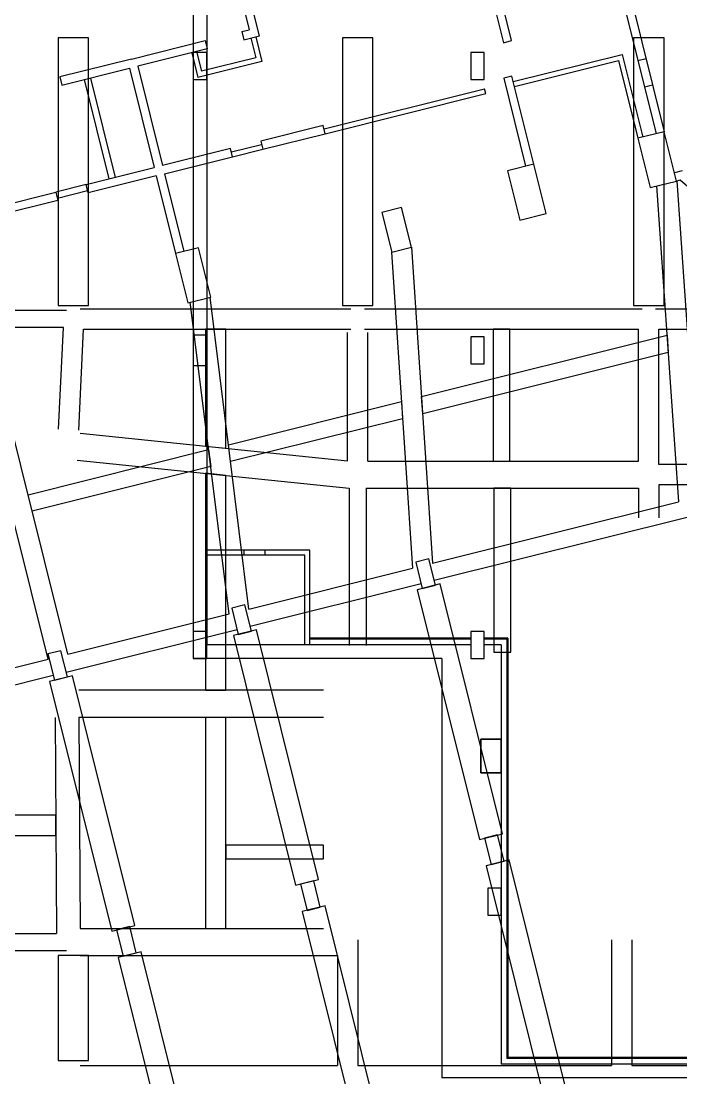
# Model space of a CAD drawing. Header units: metres. Extents: x -681087 to 1033303, y 74272 to 2630761.
# Drawn here: x 122801 to 142290, y 2305004 to 2336212 of the extents above; entities that cross this region are included whole.
import ezdxf

# ---------------------------------------------------------------- set-up
doc = ezdxf.new("R2010")
doc.units = ezdxf.units.M
for name, color, linetype in [('SKELETON_CLEAN', 7, 'Continuous'), ('SKELETON_ISOLATED', 1, 'Continuous'), ('SKELETON_ORIGINAL', 8, 'Continuous')]:
    doc.layers.add(name, color=color, linetype=linetype)

msp = doc.modelspace()

# ---------------------------------------------------------------- linework, layer by layer
at = {"layer": 'SKELETON_CLEAN'}
for p, q in [((128284, 2342928), (128284, 2317788)), ((127884, 2341128), (127884, 2317388)), ((139560, 2340890), (141556, 2332885)), ((136398, 2338175), (137047, 2335574)), ((137289, 2335635), (136641, 2338235)), ((129073, 2337812), (129535, 2335959)), ((129839, 2335777), (129376, 2337630)), ((140606, 2337731), (141799, 2332946)), ((129322, 2335905), (129535, 2335959)), ((124793, 2335716), (123893, 2335716)), ((123893, 2335716), (123893, 2327816)), ((124793, 2327816), (124793, 2335716)), ((126062, 2335093), (128235, 2335635)), ((128235, 2335635), (128296, 2335392)), ((129322, 2335905), (129383, 2335663)), ((129383, 2335663), (129839, 2335777)), ((129586, 2335714), (129731, 2335132)), ((129732, 2335750), (129913, 2335022)), ((133193, 2335716), (132293, 2335716)), ((132293, 2335716), (132293, 2327816)), ((133193, 2327816), (133193, 2335716)), ((137047, 2335574), (137289, 2335635)), ((141793, 2335716), (140893, 2335716)), ((140893, 2335716), (140893, 2327816)), ((141793, 2327816), (141793, 2335716)), ((128296, 2335392), (126244, 2334880)), ((127985, 2335315), (128130, 2334732)), ((126062, 2335093), (123947, 2334565)), ((127840, 2335278), (128021, 2334551)), ((128284, 2335288), (127884, 2335288)), ((127884, 2335288), (127884, 2334488)), ((129913, 2335022), (128021, 2334551)), ((129731, 2335132), (128130, 2334732)), ((128284, 2334488), (128284, 2335288)), ((136484, 2335288), (136084, 2335288)), ((136084, 2335288), (136084, 2334488)), ((136484, 2334488), (136484, 2335288)), ((137338, 2334426), (140559, 2335229)), ((137374, 2334280), (140450, 2335047)), ((140450, 2335047), (141022, 2332752)), ((140559, 2335229), (141168, 2332789)), ((124007, 2334323), (126001, 2334820)), ((126001, 2334820), (126733, 2331885)), ((126244, 2334880), (126975, 2331945)), ((123947, 2334565), (124007, 2334323)), ((127884, 2334488), (128284, 2334488)), ((136084, 2334488), (136484, 2334488)), ((137298, 2334586), (137056, 2334525)), ((137056, 2334525), (137704, 2331925)), ((137947, 2331985), (137298, 2334586)), ((131749, 2333032), (136494, 2334215)), ((131785, 2332887), (136530, 2334070)), ((136530, 2334070), (136494, 2334215)), ((131725, 2333129), (129881, 2332670)), ((131785, 2332887), (131725, 2333129)), ((129942, 2332427), (131785, 2332887)), ((141799, 2332946), (141022, 2332752)), ((142161, 2331490), (141799, 2332946)), ((129881, 2332670), (129942, 2332427)), ((141022, 2332752), (141385, 2331297)), ((128989, 2332447), (126975, 2331945)), ((127036, 2331703), (129049, 2332205)), ((129049, 2332205), (128989, 2332447)), ((129049, 2332205), (129942, 2332427)), ((124719, 2331383), (126733, 2331885)), ((137947, 2331985), (137170, 2331792)), ((138309, 2330530), (137947, 2331985)), ((126793, 2331642), (124780, 2331140)), ((126793, 2331642), (127365, 2329347)), ((127036, 2331703), (127608, 2329408)), ((137170, 2331792), (137533, 2330337)), ((142330, 2331790), (142101, 2331733)), ((124719, 2331383), (123827, 2331160)), ((124780, 2331140), (124719, 2331383)), ((141385, 2331297), (142161, 2331490)), ((141575, 2331344), (142225, 2322014)), ((142265, 2331516), (142161, 2331490)), ((142166, 2331492), (142816, 2322162)), ((143183, 2330718), (142265, 2331516)), ((121983, 2330700), (123827, 2331160)), ((123827, 2331160), (123887, 2330918)), ((123887, 2330918), (122044, 2330458)), ((134041, 2330703), (133459, 2330557)), ((134331, 2329538), (134041, 2330703)), ((133459, 2330557), (133749, 2329393)), ((137533, 2330337), (138309, 2330530)), ((128045, 2329517), (127365, 2329347)), ((128408, 2328061), (128045, 2329517)), ((133744, 2329392), (134365, 2320055)), ((133749, 2329393), (134331, 2329538)), ((134336, 2329539), (134956, 2320202)), ((127365, 2329347), (127728, 2327892)), ((123893, 2327816), (124793, 2327816)), ((127728, 2327892), (128408, 2328061)), ((128942, 2318703), (127799, 2327910)), ((129529, 2318849), (128385, 2328056)), ((132293, 2327816), (133193, 2327816)), ((140893, 2327816), (141793, 2327816)), ((124050, 2327166), (116454, 2327166)), ((123903, 2324159), (124050, 2327166)), ((124502, 2324130), (124648, 2327116)), ((124648, 2327116), (132543, 2327116)), ((128284, 2326938), (127884, 2326938)), ((127884, 2326938), (127884, 2326038)), ((128843, 2327116), (128243, 2327116)), ((128243, 2327116), (128243, 2323661)), ((128284, 2326038), (128284, 2326938)), ((128843, 2323599), (128843, 2327116)), ((132443, 2323228), (132443, 2327016)), ((132943, 2327116), (141043, 2327116)), ((133043, 2323216), (133043, 2327016)), ((134629, 2325124), (141882, 2326933)), ((136484, 2326888), (136084, 2326888)), ((136084, 2326888), (136084, 2326088)), ((136484, 2326088), (136484, 2326888)), ((137242, 2327116), (136742, 2327116)), ((136742, 2327116), (136742, 2323216)), ((137242, 2323216), (137242, 2327116)), ((141043, 2323216), (141043, 2327116)), ((141643, 2327116), (149093, 2327116)), ((141643, 2323116), (141643, 2327116)), ((141882, 2326933), (141917, 2326426)), ((123596, 2317370), (121368, 2326306)), ((124178, 2317515), (121950, 2326451)), ((141917, 2326426), (134663, 2324617)), ((127884, 2326038), (128284, 2326038)), ((136084, 2326088), (136484, 2326088)), ((134663, 2324617), (134629, 2325124)), ((128926, 2323702), (134038, 2324977)), ((134038, 2324977), (134071, 2324470)), ((134071, 2324470), (128988, 2323202)), ((124543, 2324042), (132443, 2323228)), ((123004, 2322226), (128340, 2323556)), ((128243, 2323661), (128843, 2323599)), ((128340, 2323556), (128402, 2323056)), ((128988, 2323202), (128926, 2323702)), ((124461, 2323246), (132493, 2322419)), ((133043, 2323216), (141043, 2323216)), ((136742, 2323216), (137242, 2323216)), ((128402, 2323056), (123125, 2321740)), ((128843, 2322795), (128243, 2322857)), ((128243, 2322857), (128243, 2316449)), ((149093, 2323116), (141643, 2323116)), ((128843, 2316449), (128843, 2322795)), ((149096, 2322516), (141643, 2322516)), ((141643, 2322516), (141643, 2321541)), ((123125, 2321740), (123004, 2322226)), ((132493, 2322419), (132493, 2317771)), ((132993, 2322416), (141043, 2322416)), ((132993, 2322416), (132993, 2317771)), ((137267, 2322416), (136767, 2322416)), ((136767, 2322416), (136767, 2317571)), ((137267, 2317571), (137267, 2322416)), ((141043, 2322416), (141043, 2321541)), ((134956, 2320202), (142225, 2322014)), ((131334, 2320588), (128284, 2320588)), ((131184, 2320438), (128284, 2320438)), ((131184, 2317788), (131184, 2320438)), ((131334, 2317788), (131334, 2320588)), ((134844, 2320329), (134456, 2320232)), ((135038, 2319553), (134844, 2320329)), ((129529, 2318849), (134365, 2320055)), ((134456, 2320232), (134650, 2319456)), ((135184, 2319589), (134504, 2319420)), ((134504, 2319420), (136343, 2312045)), ((134650, 2319456), (135038, 2319553)), ((137022, 2312215), (135184, 2319589)), ((129411, 2318974), (129023, 2318877)), ((129023, 2318877), (129216, 2318101)), ((129604, 2318198), (129411, 2318974)), ((124178, 2317515), (128942, 2318703)), ((128284, 2318188), (127884, 2318188)), ((127884, 2318188), (127884, 2317388)), ((128284, 2317388), (128284, 2318188)), ((129750, 2318234), (129071, 2318065)), ((129216, 2318101), (129604, 2318198)), ((131588, 2310860), (129750, 2318234)), ((136484, 2318188), (136084, 2318188)), ((136084, 2318188), (136084, 2317388)), ((136484, 2317388), (136484, 2318188)), ((129071, 2318065), (130909, 2310690)), ((137168, 2317973), (136484, 2317973)), ((137168, 2317973), (137168, 2305593)), ((123977, 2317619), (123589, 2317522)), ((123589, 2317522), (123783, 2316746)), ((124171, 2316843), (123977, 2317619)), ((136084, 2317788), (128284, 2317788)), ((136767, 2317571), (137267, 2317571)), ((116251, 2315538), (123596, 2317370)), ((127884, 2317388), (128284, 2317388)), ((135233, 2317388), (127884, 2317388)), ((135233, 2317388), (135233, 2305008)), ((136084, 2317388), (136484, 2317388)), ((124316, 2316879), (123637, 2316710)), ((123637, 2316710), (125476, 2309336)), ((123783, 2316746), (124171, 2316843)), ((126155, 2309505), (124316, 2316879)), ((128243, 2316449), (128843, 2316449)), ((123802, 2315645), (123844, 2309266)), ((131735, 2315649), (124502, 2315649)), ((124502, 2315649), (124543, 2309416)), ((128843, 2315649), (128243, 2315649)), ((128243, 2315649), (128243, 2309416)), ((128843, 2309416), (128843, 2315649)), ((136983, 2315948), (136983, 2305408)), ((136983, 2315008), (136383, 2315008)), ((136383, 2315008), (136383, 2314008)), ((136983, 2314008), (136983, 2315008)), ((136383, 2314008), (136983, 2314008)), ((123821, 2312757), (116882, 2312757)), ((123825, 2312157), (123821, 2312757)), ((136343, 2312045), (137022, 2312215)), ((116857, 2312157), (123825, 2312157)), ((136877, 2312178), (136488, 2312082)), ((136488, 2312082), (136682, 2311305)), ((137070, 2311402), (136877, 2312178)), ((131735, 2311873), (128843, 2311873)), ((128843, 2311873), (128843, 2311473)), ((131735, 2311473), (131735, 2311873)), ((128843, 2311473), (131735, 2311473)), ((137216, 2311438), (136537, 2311269)), ((136682, 2311305), (137070, 2311402)), ((139054, 2304064), (137216, 2311438)), ((136537, 2311269), (138375, 2303895)), ((130909, 2310690), (131588, 2310860)), ((131443, 2310824), (131055, 2310727)), ((131055, 2310727), (131248, 2309951)), ((131636, 2310047), (131443, 2310824)), ((136984, 2310608), (136584, 2310608)), ((136584, 2310608), (136584, 2309808)), ((136984, 2309808), (136984, 2310608)), ((131782, 2310084), (131103, 2309914)), ((131248, 2309951), (131636, 2310047)), ((133621, 2302709), (131782, 2310084)), ((131103, 2309914), (132941, 2302540)), ((136584, 2309808), (136984, 2309808)), ((124543, 2309416), (131735, 2309416)), ((125476, 2309336), (126155, 2309505)), ((126009, 2309469), (125621, 2309372)), ((126203, 2308693), (126009, 2309469)), ((128243, 2309416), (128843, 2309416)), ((116737, 2309266), (123844, 2309266)), ((125621, 2309372), (125815, 2308596)), ((132743, 2309076), (132743, 2305366)), ((140243, 2309076), (140243, 2305366)), ((140843, 2309076), (140843, 2305366)), ((124793, 2308616), (123893, 2308616)), ((123893, 2308616), (123893, 2305516)), ((124543, 2308616), (132143, 2308616)), ((124793, 2305516), (124793, 2308616)), ((126349, 2308729), (125669, 2308560)), ((125669, 2308560), (127508, 2301185)), ((125815, 2308596), (126203, 2308693)), ((128187, 2301355), (126349, 2308729)), ((132143, 2308616), (132143, 2305366)), ((123893, 2305516), (124793, 2305516)), ((124543, 2305366), (132143, 2305366)), ((132743, 2305366), (140243, 2305366)), ((144784, 2305408), (136983, 2305408)), ((144784, 2305593), (137168, 2305593)), ((140843, 2305366), (148343, 2305366))]:
    msp.add_line(p, q, dxfattribs=at)
at = {"layer": 'SKELETON_ISOLATED'}
for p, q in [((141262, 2335100), (141020, 2335040)), ((124662, 2334486), (125394, 2331551)), ((124846, 2334532), (125578, 2331597)), ((141456, 2334324), (141213, 2334263)), ((129013, 2332350), (129906, 2332573)), ((124765, 2331198), (123873, 2330976)), ((124143, 2327666), (116543, 2327666)), ((124543, 2327716), (132543, 2327716)), ((132943, 2327716), (141143, 2327716)), ((141543, 2327716), (149143, 2327716)), ((135002, 2319698), (142473, 2321561)), ((129384, 2320588), (129384, 2320438)), ((130004, 2320588), (130004, 2320438)), ((129568, 2318343), (134614, 2319601)), ((124134, 2316989), (129180, 2318247)), ((136084, 2317973), (131334, 2317973)), ((136983, 2317788), (136484, 2317788)), ((116275, 2315029), (123746, 2316892)), ((131735, 2316449), (124502, 2316449)), ((116543, 2308766), (124143, 2308766))]:
    msp.add_line(p, q, dxfattribs=at)
at = {"layer": 'SKELETON_ORIGINAL'}
for p, q in [((128284, 2342928), (128284, 2317788)), ((127884, 2341128), (127884, 2317388)), ((139560, 2340890), (141556, 2332885)), ((136398, 2338175), (137047, 2335574)), ((137289, 2335635), (136641, 2338235)), ((129073, 2337812), (129535, 2335959)), ((129839, 2335777), (129376, 2337630)), ((140606, 2337731), (141799, 2332946)), ((129322, 2335905), (129535, 2335959)), ((124793, 2335716), (123893, 2335716)), ((123893, 2335716), (123893, 2327816)), ((124793, 2327816), (124793, 2335716)), ((126062, 2335093), (128235, 2335635)), ((128235, 2335635), (128296, 2335392)), ((129322, 2335905), (129383, 2335663)), ((129383, 2335663), (129839, 2335777)), ((129586, 2335714), (129731, 2335132)), ((129732, 2335750), (129913, 2335022)), ((133193, 2335716), (132293, 2335716)), ((132293, 2335716), (132293, 2327816)), ((133193, 2327816), (133193, 2335716)), ((137047, 2335574), (137289, 2335635)), ((141793, 2335716), (140893, 2335716)), ((140893, 2335716), (140893, 2327816)), ((141793, 2327816), (141793, 2335716)), ((128296, 2335392), (126244, 2334880)), ((127985, 2335315), (128130, 2334732)), ((126062, 2335093), (123947, 2334565)), ((127840, 2335278), (128021, 2334551)), ((128284, 2335288), (127884, 2335288)), ((127884, 2335288), (127884, 2334488)), ((129913, 2335022), (128021, 2334551)), ((129731, 2335132), (128130, 2334732)), ((128284, 2334488), (128284, 2335288)), ((136484, 2335288), (136084, 2335288)), ((136084, 2335288), (136084, 2334488)), ((136484, 2334488), (136484, 2335288)), ((137338, 2334426), (140559, 2335229)), ((137374, 2334280), (140450, 2335047)), ((140450, 2335047), (141022, 2332752)), ((140559, 2335229), (141168, 2332789)), ((141262, 2335100), (141020, 2335040)), ((124007, 2334323), (126001, 2334820)), ((126001, 2334820), (126733, 2331885)), ((126244, 2334880), (126975, 2331945)), ((123947, 2334565), (124007, 2334323)), ((124662, 2334486), (125394, 2331551)), ((124846, 2334532), (125578, 2331597)), ((127884, 2334488), (128284, 2334488)), ((136084, 2334488), (136484, 2334488)), ((137298, 2334586), (137056, 2334525)), ((137056, 2334525), (137704, 2331925)), ((137947, 2331985), (137298, 2334586)), ((131749, 2333032), (136494, 2334215)), ((131785, 2332887), (136530, 2334070)), ((136530, 2334070), (136494, 2334215)), ((141456, 2334324), (141213, 2334263)), ((131725, 2333129), (129881, 2332670)), ((131785, 2332887), (131725, 2333129)), ((129942, 2332427), (131785, 2332887)), ((141799, 2332946), (141022, 2332752)), ((142161, 2331490), (141799, 2332946)), ((129013, 2332350), (129906, 2332573)), ((129881, 2332670), (129942, 2332427)), ((141022, 2332752), (141385, 2331297)), ((128989, 2332447), (126975, 2331945)), ((127036, 2331703), (129049, 2332205)), ((129049, 2332205), (128989, 2332447)), ((129049, 2332205), (129942, 2332427)), ((124719, 2331383), (126733, 2331885)), ((137947, 2331985), (137170, 2331792)), ((138309, 2330530), (137947, 2331985)), ((126793, 2331642), (124780, 2331140)), ((126793, 2331642), (127365, 2329347)), ((127036, 2331703), (127608, 2329408)), ((137170, 2331792), (137533, 2330337)), ((142330, 2331790), (142101, 2331733)), ((124719, 2331383), (123827, 2331160)), ((124780, 2331140), (124719, 2331383)), ((141385, 2331297), (142161, 2331490)), ((141575, 2331344), (142225, 2322014)), ((142265, 2331516), (142161, 2331490)), ((142166, 2331492), (142816, 2322162)), ((143183, 2330718), (142265, 2331516)), ((121983, 2330700), (123827, 2331160)), ((123827, 2331160), (123887, 2330918)), ((124765, 2331198), (123873, 2330976)), ((123887, 2330918), (122044, 2330458)), ((134041, 2330703), (133459, 2330557)), ((134331, 2329538), (134041, 2330703)), ((133459, 2330557), (133749, 2329393)), ((137533, 2330337), (138309, 2330530)), ((128045, 2329517), (127365, 2329347)), ((128408, 2328061), (128045, 2329517)), ((133744, 2329392), (134365, 2320055)), ((133749, 2329393), (134331, 2329538)), ((134336, 2329539), (134956, 2320202)), ((127365, 2329347), (127728, 2327892)), ((123893, 2327816), (124793, 2327816)), ((127728, 2327892), (128408, 2328061)), ((128942, 2318703), (127799, 2327910)), ((129529, 2318849), (128385, 2328056)), ((132293, 2327816), (133193, 2327816)), ((140893, 2327816), (141793, 2327816)), ((124143, 2327666), (116543, 2327666)), ((124543, 2327716), (132543, 2327716)), ((132943, 2327716), (141143, 2327716)), ((141543, 2327716), (149143, 2327716)), ((124050, 2327166), (116454, 2327166)), ((123903, 2324159), (124050, 2327166)), ((124502, 2324130), (124648, 2327116)), ((124648, 2327116), (132543, 2327116)), ((128284, 2326938), (127884, 2326938)), ((127884, 2326938), (127884, 2326038)), ((128843, 2327116), (128243, 2327116)), ((128243, 2327116), (128243, 2323661)), ((128284, 2326038), (128284, 2326938)), ((128843, 2323599), (128843, 2327116)), ((132443, 2323228), (132443, 2327016)), ((132943, 2327116), (141043, 2327116)), ((133043, 2323216), (133043, 2327016)), ((134629, 2325124), (141882, 2326933)), ((136484, 2326888), (136084, 2326888)), ((136084, 2326888), (136084, 2326088)), ((136484, 2326088), (136484, 2326888)), ((137242, 2327116), (136742, 2327116)), ((136742, 2327116), (136742, 2323216)), ((137242, 2323216), (137242, 2327116)), ((141043, 2323216), (141043, 2327116)), ((141643, 2327116), (149093, 2327116)), ((141643, 2323116), (141643, 2327116)), ((141882, 2326933), (141917, 2326426)), ((123596, 2317370), (121368, 2326306)), ((124178, 2317515), (121950, 2326451)), ((141917, 2326426), (134663, 2324617)), ((127884, 2326038), (128284, 2326038)), ((136084, 2326088), (136484, 2326088)), ((134663, 2324617), (134629, 2325124)), ((128926, 2323702), (134038, 2324977)), ((134038, 2324977), (134071, 2324470)), ((134071, 2324470), (128988, 2323202)), ((124543, 2324042), (132443, 2323228)), ((123004, 2322226), (128340, 2323556)), ((128243, 2323661), (128843, 2323599)), ((128340, 2323556), (128402, 2323056)), ((128988, 2323202), (128926, 2323702)), ((124461, 2323246), (132493, 2322419)), ((133043, 2323216), (141043, 2323216)), ((136742, 2323216), (137242, 2323216)), ((128402, 2323056), (123125, 2321740)), ((128843, 2322795), (128243, 2322857)), ((128243, 2322857), (128243, 2316449)), ((149093, 2323116), (141643, 2323116)), ((128843, 2316449), (128843, 2322795)), ((149096, 2322516), (141643, 2322516)), ((141643, 2322516), (141643, 2321541)), ((123125, 2321740), (123004, 2322226)), ((132493, 2322419), (132493, 2317771)), ((132993, 2322416), (141043, 2322416)), ((132993, 2322416), (132993, 2317771)), ((137267, 2322416), (136767, 2322416)), ((136767, 2322416), (136767, 2317571)), ((137267, 2317571), (137267, 2322416)), ((141043, 2322416), (141043, 2321541)), ((134956, 2320202), (142225, 2322014)), ((135002, 2319698), (142473, 2321561)), ((131334, 2320588), (128284, 2320588)), ((131184, 2320438), (128284, 2320438)), ((129384, 2320588), (129384, 2320438)), ((130004, 2320588), (130004, 2320438)), ((131184, 2317788), (131184, 2320438)), ((131334, 2317788), (131334, 2320588)), ((134844, 2320329), (134456, 2320232)), ((135038, 2319553), (134844, 2320329)), ((129529, 2318849), (134365, 2320055)), ((134456, 2320232), (134650, 2319456)), ((129568, 2318343), (134614, 2319601)), ((135184, 2319589), (134504, 2319420)), ((134504, 2319420), (136343, 2312045)), ((134650, 2319456), (135038, 2319553)), ((137022, 2312215), (135184, 2319589)), ((129411, 2318974), (129023, 2318877)), ((129023, 2318877), (129216, 2318101)), ((129604, 2318198), (129411, 2318974)), ((124178, 2317515), (128942, 2318703)), ((124134, 2316989), (129180, 2318247)), ((128284, 2318188), (127884, 2318188)), ((127884, 2318188), (127884, 2317388)), ((128284, 2317388), (128284, 2318188)), ((129750, 2318234), (129071, 2318065)), ((129216, 2318101), (129604, 2318198)), ((131588, 2310860), (129750, 2318234)), ((136484, 2318188), (136084, 2318188)), ((136084, 2318188), (136084, 2317388)), ((136484, 2317388), (136484, 2318188)), ((129071, 2318065), (130909, 2310690)), ((136084, 2317988), (131334, 2317988)), ((136084, 2317958), (131334, 2317958)), ((137183, 2317988), (136484, 2317988)), ((137153, 2317958), (136484, 2317958)), ((137153, 2317958), (137153, 2305578)), ((137183, 2317988), (137183, 2305608)), ((123977, 2317619), (123589, 2317522)), ((123589, 2317522), (123783, 2316746)), ((124171, 2316843), (123977, 2317619)), ((136084, 2317788), (128284, 2317788)), ((136983, 2317788), (136484, 2317788)), ((136767, 2317571), (137267, 2317571)), ((136983, 2317788), (136983, 2305408)), ((116251, 2315538), (123596, 2317370)), ((127884, 2317388), (128284, 2317388)), ((135233, 2317388), (127884, 2317388)), ((135233, 2317388), (135233, 2305008)), ((136084, 2317388), (136484, 2317388)), ((116275, 2315029), (123746, 2316892)), ((124316, 2316879), (123637, 2316710)), ((123637, 2316710), (125476, 2309336)), ((123783, 2316746), (124171, 2316843)), ((126155, 2309505), (124316, 2316879)), ((131735, 2316449), (124502, 2316449)), ((128243, 2316449), (128843, 2316449)), ((123802, 2315645), (123844, 2309266)), ((131735, 2315649), (124502, 2315649)), ((124502, 2315649), (124543, 2309416)), ((128843, 2315649), (128243, 2315649)), ((128243, 2315649), (128243, 2309416)), ((128843, 2309416), (128843, 2315649)), ((136983, 2315008), (136383, 2315008)), ((136383, 2315008), (136383, 2314008)), ((136383, 2315008), (136983, 2315008)), ((136383, 2314008), (136383, 2315008)), ((136983, 2314008), (136983, 2315008)), ((136983, 2315008), (136983, 2314008)), ((136983, 2314108), (136983, 2305408)), ((136383, 2314008), (136983, 2314008)), ((136983, 2314008), (136383, 2314008)), ((123821, 2312757), (116882, 2312757)), ((123825, 2312157), (123821, 2312757)), ((136343, 2312045), (137022, 2312215)), ((116857, 2312157), (123825, 2312157)), ((136877, 2312178), (136488, 2312082)), ((136488, 2312082), (136682, 2311305)), ((137070, 2311402), (136877, 2312178)), ((131735, 2311873), (128843, 2311873)), ((128843, 2311873), (128843, 2311473)), ((131735, 2311473), (131735, 2311873)), ((128843, 2311473), (131735, 2311473)), ((137216, 2311438), (136537, 2311269)), ((136682, 2311305), (137070, 2311402)), ((139054, 2304064), (137216, 2311438)), ((136537, 2311269), (138375, 2303895)), ((130909, 2310690), (131588, 2310860)), ((131443, 2310824), (131055, 2310727)), ((131055, 2310727), (131248, 2309951)), ((131636, 2310047), (131443, 2310824)), ((136984, 2310608), (136584, 2310608)), ((136584, 2310608), (136584, 2309808)), ((136984, 2309808), (136984, 2310608)), ((131782, 2310084), (131103, 2309914)), ((131248, 2309951), (131636, 2310047)), ((133621, 2302709), (131782, 2310084)), ((131103, 2309914), (132941, 2302540)), ((136584, 2309808), (136984, 2309808)), ((124543, 2309416), (131735, 2309416)), ((125476, 2309336), (126155, 2309505)), ((126009, 2309469), (125621, 2309372)), ((126203, 2308693), (126009, 2309469)), ((128243, 2309416), (128843, 2309416)), ((116737, 2309266), (123844, 2309266)), ((125621, 2309372), (125815, 2308596)), ((132743, 2309076), (132743, 2305366)), ((140243, 2309076), (140243, 2305366)), ((140843, 2309076), (140843, 2305366)), ((116543, 2308766), (124143, 2308766)), ((124793, 2308616), (123893, 2308616)), ((123893, 2308616), (123893, 2305516)), ((124543, 2308616), (132143, 2308616)), ((124793, 2305516), (124793, 2308616)), ((126349, 2308729), (125669, 2308560)), ((125669, 2308560), (127508, 2301185)), ((125815, 2308596), (126203, 2308693)), ((128187, 2301355), (126349, 2308729)), ((132143, 2308616), (132143, 2305366)), ((123893, 2305516), (124793, 2305516)), ((124543, 2305366), (132143, 2305366)), ((132743, 2305366), (140243, 2305366)), ((144784, 2305408), (136983, 2305408)), ((144784, 2305578), (137153, 2305578)), ((144784, 2305608), (137183, 2305608)), ((140843, 2305366), (148343, 2305366)), ((199750, 2305008), (135233, 2305008))]:
    msp.add_line(p, q, dxfattribs=at)

doc.saveas('drawing.dxf')
